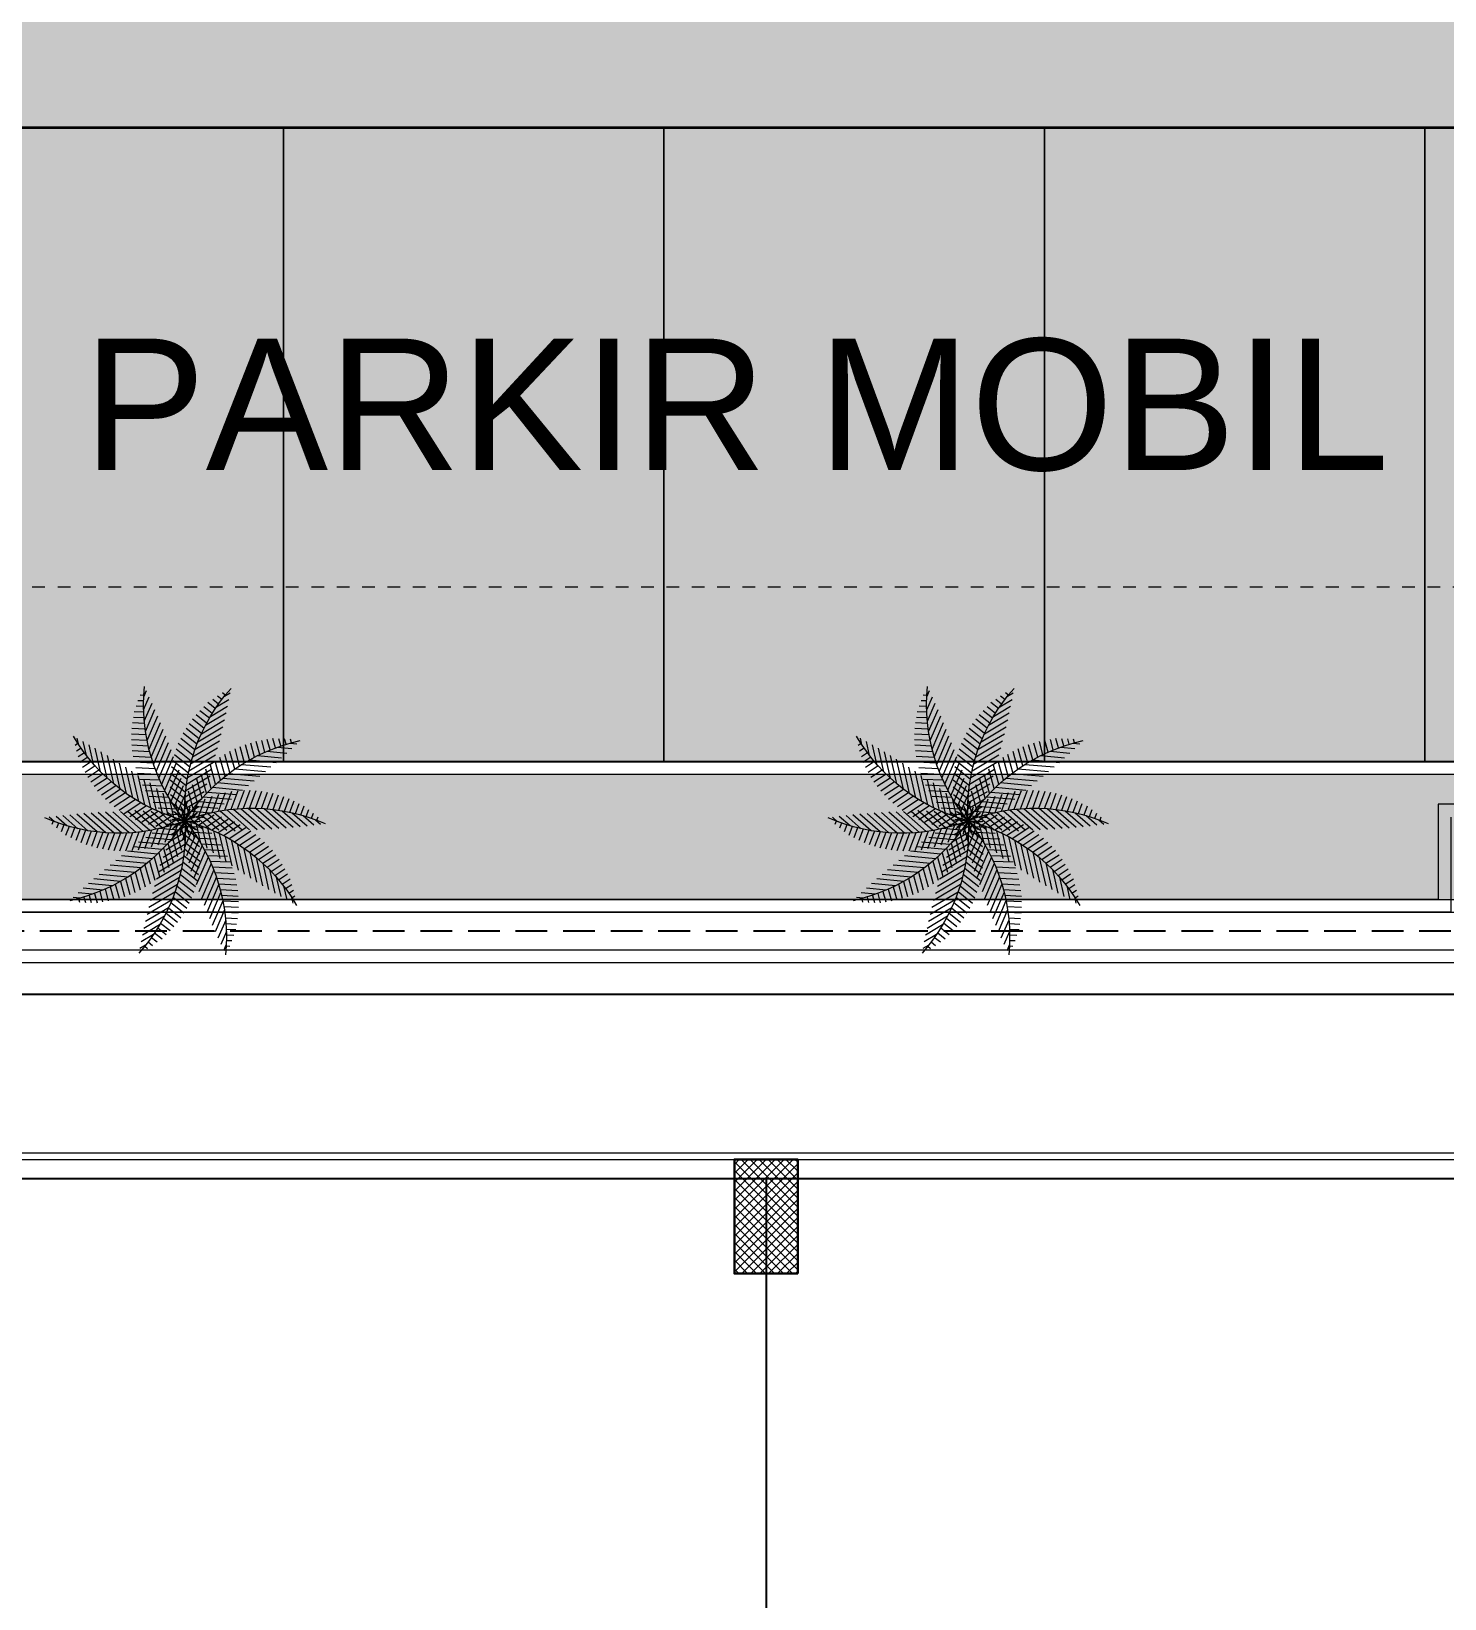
# Model space of a CAD drawing. Header units: inches. Extents: x 0 to 558, y -1 to 295.
# Drawn here: x 239.49 to 250.64, y 186.36 to 198.72 of the extents above; entities that cross this region are included whole.
import ezdxf

# ---------------------------------------------------------------- set-up
doc = ezdxf.new("R2010")
doc.units = ezdxf.units.IN
doc.header["$MEASUREMENT"] = 0
doc.linetypes.add('$0$HIDDEN', pattern=[0.375, 0.25, -0.125])
doc.linetypes.add('DASHDOT2', pattern=[0.5, 0.25, -0.125, 0, -0.125])
for name, color, linetype, lineweight in [('ars', 11, 'Continuous', 0), ('ARSIR', 31, 'Continuous', 5), ('ARSIR BETON', 8, 'Continuous', 5), ('DINDING2', 146, 'Continuous', 5), ('GSB', 1, 'Continuous', 15), ('KOL', 1, 'Continuous', 30), ('lan', 7, 'Continuous', 15), ('NOT', 7, 'Continuous', 20), ('POHON', 98, 'Continuous', 5), ('RUMPUT', 93, 'Continuous', 0), ('SANITAIR', 15, 'Continuous', 9)]:
    doc.layers.add(name, color=color, linetype=linetype, lineweight=lineweight)
doc.layers.add('as', color=1, linetype='Continuous', plot=False)
doc.layers.add('LANTAI', color=57, linetype='Continuous')
doc.layers.add('POLYLINE TPAK', color=4, linetype='Continuous', lineweight=20, plot=False)
doc.styles.get("Standard").update_dxf_attribs({"font": 'arial.ttf'})
pattern_1 = [(86.6697, (37.0798, 226.14725), (-0.5066041, 0.569206), [0.142875, -0.934755]), (41.6697, (37.0798, 226.14725), (-0.5066045, 0.5692064), [0.142875, -0.619125]), (131.6697, (37.0798, 226.14725), (-0.5692064, -0.5066045), [0.142875, -0.619125])]

# ---------------------------------------------------------------- blocks, each defined once
blk = doc.blocks.new('A$C08441736')
at = {"color": 82}
for p, q in [((0.0295, 0.6758), (-0.0246, 0.7375)), ((0.0057, 0.7473), (-0.0197, 0.7763)), ((0.0028, 0.7548), (0.0219, 0.762)), ((0.0138, 0.7247), (0.0436, 0.7359)), ((0.0572, 0.5554), (-0.0332, 0.6587)), ((0.0458, 0.6127), (-0.0291, 0.6983)), ((0.0239, 0.6942), (0.0635, 0.7091)), ((0.033, 0.6634), (0.0847, 0.6828)), ((0.0412, 0.6322), (0.0982, 0.6536)), ((-0.2667, 0.4695), (-0.2209, 0.5389)), ((0.0693, 0.4529), (-0.0405, 0.5783)), ((0.0647, 0.5025), (-0.037, 0.6187)), ((0.0485, 0.6007), (0.1131, 0.625)), ((0.0548, 0.5688), (0.1264, 0.5957)), ((0.0602, 0.5366), (0.1381, 0.5658)), ((-0.244, 0.4456), (-0.1948, 0.5202)), ((-0.2219, 0.4209), (-0.1696, 0.5001)), ((-0.2003, 0.3953), (-0.1454, 0.4786)), ((-0.1795, 0.3687), (-0.1221, 0.4556)), ((0.07, 0.3191), (-0.0485, 0.4544)), ((0.0716, 0.3616), (-0.0462, 0.4961)), ((0.0715, 0.4061), (-0.0435, 0.5374)), ((0.0646, 0.5039), (0.1482, 0.5354)), ((0.0679, 0.4709), (0.1568, 0.5043)), ((0.0703, 0.4376), (0.1637, 0.4727)), ((-0.2101, 0.4071), (-0.3726, 0.444)), ((-0.1808, 0.3705), (-0.3511, 0.4092)), ((-0.1546, 0.3346), (-0.329, 0.3742)), ((-0.1592, 0.3412), (-0.0999, 0.4311)), ((-0.1396, 0.3126), (-0.0787, 0.405)), ((-0.1207, 0.283), (-0.0586, 0.3772)), ((0.0622, 0.2394), (-0.0518, 0.3696)), ((0.0668, 0.2785), (-0.0504, 0.4122)), ((0.0708, 0.335), (0.1744, 0.3739)), ((0.0715, 0.4038), (0.169, 0.4404)), ((0.0717, 0.3696), (0.1726, 0.4075)), ((0.2177, 0.186), (0.2015, 0.3631)), ((-0.131, 0.2993), (-0.3063, 0.3391)), ((-0.1097, 0.2645), (-0.2831, 0.3039)), ((-0.1026, 0.2522), (-0.0396, 0.3477)), ((-0.0852, 0.2204), (-0.0219, 0.3163)), ((-0.0686, 0.1872), (-0.0056, 0.2827)), ((0.0493, 0.1653), (-0.0577, 0.2876)), ((0.0563, 0.2017), (-0.0529, 0.3264)), ((0.0653, 0.2644), (0.1723, 0.3046)), ((0.0686, 0.2999), (0.1744, 0.3396)), ((0.1641, 0.1301), (0.1491, 0.2951)), ((0.191, 0.1571), (0.1753, 0.3294)), ((-0.0904, 0.2302), (-0.2592, 0.2685)), ((-0.073, 0.1963), (-0.2346, 0.233)), ((-0.0573, 0.1628), (-0.2158, 0.1988)), ((-0.1984, 0.1282), (-0.2037, 0.243)), ((-0.1656, 0.1112), (-0.1707, 0.2254)), ((-0.1326, 0.0926), (-0.1377, 0.205)), ((-0.0996, 0.0723), (-0.1045, 0.1815)), ((0.0413, 0.1302), (-0.0535, 0.2385)), ((0.0323, 0.0961), (-0.0531, 0.1937)), ((-0.0529, 0.1528), (0.0091, 0.2468)), ((-0.0381, 0.117), (0.0221, 0.2083)), ((0.047, 0.1547), (0.1525, 0.1943)), ((0.0546, 0.1918), (0.1616, 0.232)), ((0.0606, 0.2283), (0.1681, 0.2688)), ((0.0826, 0.0588), (0.0709, 0.1879)), ((0.1099, 0.081), (0.0969, 0.2244)), ((0.1371, 0.1048), (0.1223, 0.2666)), ((-0.2084, 0.1331), (-0.3675, 0.0649)), ((-0.1744, 0.1159), (-0.3267, 0.0506)), ((-0.142, 0.098), (-0.2914, 0.034)), ((-0.0431, 0.1296), (-0.1835, 0.1615)), ((-0.0304, 0.0968), (-0.1568, 0.1255)), ((-0.0665, 0.0502), (-0.0712, 0.1542)), ((0.0224, 0.0631), (-0.0523, 0.1483)), ((0.0116, 0.0311), (-0.0508, 0.1024)), ((-0.0333, 0.0262), (-0.0377, 0.1224)), ((-0.0243, 0.0797), (0.033, 0.1666)), ((-0.0115, 0.0408), (0.0415, 0.1211)), ((0.0277, 0.0184), (0.0191, 0.1127)), ((0.0272, 0.0788), (0.1247, 0.1154)), ((0.038, 0.1171), (0.1403, 0.1555)), ((0.0552, 0.0379), (0.0449, 0.1507)), ((0.067, -0.0018), (0.1249, 0.0955)), ((0.1014, -0.001), (0.1678, 0.1104)), ((0.1366, 0.001), (0.2103, 0.1246)), ((-0.1993, -0.0074), (-0.2706, 0.082)), ((-0.1111, 0.0795), (-0.2433, 0.0228)), ((-0.1617, -0.0031), (-0.2319, 0.0849)), ((-0.0815, 0.0604), (-0.2006, 0.0093)), ((-0.1231, -0.0001), (-0.1913, 0.0854)), ((-0.1014, 0.001), (-0.1678, -0.1104)), ((-0.0531, 0.0408), (-0.1572, -0.0039)), ((-0.0833, 0.0015), (-0.1482, 0.0829)), ((-0.019, 0.0642), (-0.1295, 0.0893)), ((-0.0352, -0.0236), (-0.128, 0.002)), ((-0.067, 0.0018), (-0.1249, -0.0955)), ((-0.026, 0.0206), (-0.1131, -0.0167)), ((-0.0423, 0.0016), (-0.1024, 0.0769)), ((-0.0089, 0.032), (-0.1013, 0.053)), ((0, 0), (-0.0819, 0.0226)), ((-0.0332, 0.0014), (-0.0817, -0.08)), ((0, 0), (-0.0724, 0.0164)), ((0, 0), (-0.053, 0.0664)), ((0, 0), (-0.0489, 0.0558)), ((0, 0), (-0.0067, 0.0739)), ((0, 0), (-0.0038, 0.0848)), ((0, 0), (0.0467, 0.0709)), ((0, 0), (0.038, 0.0637)), ((0, 0), (0.0795, 0.0299)), ((0, 0), (0.0682, 0.0292)), ((0.0146, 0.0398), (0.1048, 0.0736)), ((0.026, -0.0206), (0.1131, 0.0167)), ((0.0332, -0.0014), (0.0817, 0.08)), ((0.0352, 0.0236), (0.128, -0.002)), ((0.0531, -0.0408), (0.1572, 0.0039)), ((0.0683, 0.0477), (0.1687, 0.0201)), ((0.0995, 0.0724), (0.2049, 0.0433)), ((0.1231, 0.0001), (0.1913, -0.0854)), ((0.1617, 0.0031), (0.2319, -0.0849)), ((-0.2092, -0.0088), (-0.2941, -0.1511)), ((-0.1725, -0.0042), (-0.2557, -0.1438)), ((-0.129, -0.0975), (-0.2376, -0.0676)), ((-0.1366, -0.001), (-0.2103, -0.1246)), ((-0.0995, -0.0724), (-0.2049, -0.0433)), ((-0.0683, -0.0477), (-0.1687, -0.0201)), ((-0.0272, -0.0788), (-0.1247, -0.1154)), ((-0.1099, -0.081), (-0.0969, -0.2244)), ((-0.0146, -0.0398), (-0.1048, -0.0736)), ((-0.0826, -0.0588), (-0.0709, -0.1879)), ((0, 0), (-0.0795, -0.0299)), ((0, 0), (-0.0682, -0.0292)), ((-0.0552, -0.0379), (-0.0449, -0.1507)), ((0, 0), (-0.0467, -0.0709)), ((0.0115, -0.0408), (-0.0415, -0.1211)), ((0, 0), (-0.038, -0.0637)), ((0.0243, -0.0797), (-0.033, -0.1666)), ((-0.0277, -0.0184), (-0.0191, -0.1127)), ((-0.0224, -0.0631), (0.0523, -0.1483)), ((-0.0116, -0.0311), (0.0508, -0.1024)), ((0, 0), (0.0724, -0.0164)), ((0, 0), (0.0038, -0.0848)), ((0, 0), (0.053, -0.0664)), ((0, 0), (0.0819, -0.0226)), ((0, 0), (0.0067, -0.0739)), ((0, 0), (0.0489, -0.0558)), ((0.0089, -0.032), (0.1013, -0.053)), ((0.019, -0.0642), (0.1295, -0.0893)), ((0.0333, -0.0262), (0.0377, -0.1224)), ((0.0423, -0.0016), (0.1024, -0.0769)), ((0.0665, -0.0502), (0.0712, -0.1542)), ((0.0815, -0.0604), (0.2006, -0.0093)), ((0.0833, -0.0015), (0.1482, -0.0829)), ((0.0996, -0.0723), (0.1045, -0.1815)), ((-0.2082, -0.1755), (-0.3185, -0.1451)), ((-0.1832, -0.1491), (-0.294, -0.1186)), ((-0.1569, -0.1231), (-0.2671, -0.0927)), ((-0.191, -0.1571), (-0.1753, -0.3294)), ((-0.1641, -0.1301), (-0.1491, -0.2951)), ((-0.047, -0.1547), (-0.1525, -0.1943)), ((-0.038, -0.1171), (-0.1403, -0.1555)), ((-0.1371, -0.1048), (-0.1223, -0.2666)), ((-0.0493, -0.1653), (0.0577, -0.2876)), ((-0.0413, -0.1302), (0.0535, -0.2385)), ((-0.0323, -0.0961), (0.0531, -0.1937)), ((0.0381, -0.117), (-0.0221, -0.2083)), ((0.0529, -0.1528), (-0.0091, -0.2468)), ((0.0304, -0.0968), (0.1568, -0.1255)), ((0.0431, -0.1296), (0.1835, -0.1615)), ((0.0573, -0.1628), (0.2158, -0.1988)), ((0.1326, -0.0926), (0.1377, -0.205)), ((0.1656, -0.1112), (0.1707, -0.2254)), ((0.1984, -0.1282), (0.2037, -0.243)), ((-0.2442, -0.2171), (-0.2279, -0.3961)), ((-0.2177, -0.186), (-0.2015, -0.3631)), ((-0.0653, -0.2644), (-0.1723, -0.3046)), ((-0.0606, -0.2283), (-0.1681, -0.2688)), ((-0.0546, -0.1918), (-0.1616, -0.232)), ((-0.0622, -0.2394), (0.0518, -0.3696)), ((-0.0563, -0.2017), (0.0529, -0.3264)), ((0.0686, -0.1872), (0.0056, -0.2827)), ((0.0852, -0.2204), (0.0219, -0.3163)), ((0.1026, -0.2522), (0.0396, -0.3477)), ((-0.0686, -0.2999), (-0.1744, -0.3396)), ((-0.0708, -0.335), (-0.1744, -0.3739)), ((-0.07, -0.3191), (0.0485, -0.4544)), ((-0.0668, -0.2785), (0.0504, -0.4122)), ((0.1207, -0.283), (0.0586, -0.3772)), ((0.1396, -0.3126), (0.0787, -0.405)), ((-0.0717, -0.3696), (-0.1726, -0.4075)), ((-0.0715, -0.4038), (-0.169, -0.4404)), ((-0.0703, -0.4376), (-0.1637, -0.4727)), ((-0.0716, -0.3616), (0.0462, -0.4961)), ((-0.0715, -0.4061), (0.0435, -0.5374)), ((-0.0679, -0.4709), (-0.1568, -0.5043)), ((-0.0646, -0.5039), (-0.1482, -0.5354)), ((-0.0602, -0.5366), (-0.1381, -0.5658)), ((-0.0693, -0.4529), (0.0405, -0.5783)), ((-0.0647, -0.5025), (0.037, -0.6187)), ((-0.0548, -0.5688), (-0.1264, -0.5957)), ((-0.0485, -0.6007), (-0.1131, -0.625)), ((-0.0572, -0.5554), (0.0332, -0.6587)), ((-0.0458, -0.6127), (0.0291, -0.6983)), ((-0.0412, -0.6322), (-0.0982, -0.6536)), ((-0.033, -0.6634), (-0.0847, -0.6828)), ((-0.0239, -0.6942), (-0.0635, -0.7091)), ((-0.0295, -0.6758), (0.0246, -0.7375)), ((-0.0138, -0.7247), (-0.0436, -0.7359)), ((-0.0028, -0.7548), (-0.0219, -0.762)), ((-0.0057, -0.7473), (0.0197, -0.7763))]:
    blk.add_line(p, q, dxfattribs=at)
at = {"color": 60}
for p, q in [((-0.4414, 0.6123), (-0.4302, 0.6293)), ((-0.4347, 0.6079), (-0.4723, 0.6164)), ((-0.3734, 0.564), (-0.4534, 0.5822)), ((-0.3231, 0.5226), (-0.434, 0.5478)), ((-0.4148, 0.5944), (-0.3973, 0.621)), ((-0.3887, 0.5757), (-0.3654, 0.611)), ((-0.3632, 0.5561), (-0.3328, 0.6022)), ((-0.3383, 0.5357), (-0.3048, 0.5865)), ((-0.3138, 0.5145), (-0.2759, 0.5721)), ((-0.29, 0.4924), (-0.2479, 0.5562)), ((-0.2802, 0.483), (-0.414, 0.5133)), ((-0.243, 0.4446), (-0.3936, 0.4788)), ((-0.6529, 0.2372), (-0.6548, 0.2795)), ((-0.6207, 0.2364), (-0.6232, 0.2916)), ((-0.5885, 0.2346), (-0.5913, 0.2954)), ((-0.5563, 0.2317), (-0.5594, 0.3007)), ((-0.524, 0.2279), (-0.5275, 0.3043)), ((-0.4917, 0.223), (-0.4955, 0.3062)), ((-0.4593, 0.2171), (-0.4634, 0.3064)), ((-0.4269, 0.2101), (-0.4312, 0.3049)), ((-0.3944, 0.202), (-0.399, 0.3017)), ((-0.3619, 0.1928), (-0.3666, 0.2968)), ((-0.3293, 0.1824), (-0.3342, 0.2901)), ((-0.2967, 0.1708), (-0.3017, 0.2814)), ((-0.264, 0.158), (-0.2691, 0.2708)), ((-0.7089, 0.2363), (-0.7444, 0.2211)), ((-0.717, 0.2359), (-0.7179, 0.2563)), ((-0.6336, 0.2368), (-0.709, 0.2045)), ((-0.685, 0.2371), (-0.6864, 0.2689)), ((-0.5686, 0.2329), (-0.6731, 0.1881)), ((-0.5106, 0.226), (-0.6367, 0.1719)), ((-0.4579, 0.2168), (-0.5998, 0.156)), ((-0.4093, 0.2059), (-0.5625, 0.1402)), ((-0.3641, 0.1935), (-0.5246, 0.1247)), ((-0.3218, 0.1798), (-0.4861, 0.1094)), ((-0.2819, 0.1652), (-0.4472, 0.0943)), ((-0.2442, 0.1495), (-0.4076, 0.0795)), ((-0.4379, -0.0684), (-0.5001, 0.0096)), ((-0.4061, -0.0567), (-0.4711, 0.0246)), ((-0.3737, -0.046), (-0.4409, 0.0382)), ((-0.3404, -0.0362), (-0.4095, 0.0503)), ((-0.3064, -0.0274), (-0.3769, 0.0609)), ((-0.2716, -0.0196), (-0.3429, 0.0698)), ((-0.2359, -0.0129), (-0.3076, 0.0769)), ((-0.5863, -0.1395), (-0.6293, -0.0856)), ((-0.5579, -0.1236), (-0.6056, -0.0639)), ((-0.5289, -0.1086), (-0.5808, -0.0435)), ((-0.4992, -0.0943), (-0.555, -0.0245)), ((-0.4521, -0.074), (-0.5375, -0.2172)), ((-0.4689, -0.0809), (-0.5281, -0.0068)), ((-0.4083, -0.0575), (-0.4977, -0.2075)), ((-0.366, -0.0436), (-0.4576, -0.1973)), ((-0.3251, -0.0321), (-0.4172, -0.1865)), ((-0.2855, -0.0226), (-0.3765, -0.1753)), ((-0.2469, -0.0148), (-0.3354, -0.1635)), ((-0.6676, -0.1918), (-0.694, -0.1587)), ((-0.6411, -0.1736), (-0.6756, -0.1304)), ((-0.5969, -0.1457), (-0.6551, -0.2434)), ((-0.614, -0.1562), (-0.652, -0.1086)), ((-0.5459, -0.1173), (-0.6162, -0.2351)), ((-0.4979, -0.0937), (-0.5769, -0.2264)), ((-0.2318, -0.2023), (-0.3407, -0.1723)), ((-0.7124, -0.2255), (-0.7322, -0.2587)), ((-0.7188, -0.2306), (-0.7315, -0.2147)), ((-0.6935, -0.2108), (-0.7134, -0.1859)), ((-0.6518, -0.1808), (-0.6938, -0.2513)), ((-0.2952, -0.2846), (-0.3956, -0.257)), ((-0.2753, -0.2568), (-0.3791, -0.2282)), ((-0.2541, -0.2294), (-0.3609, -0.2)), ((-0.2705, -0.2504), (-0.2542, -0.4286)), ((-0.3484, -0.3697), (-0.4346, -0.346)), ((-0.3318, -0.3411), (-0.4232, -0.3159)), ((-0.314, -0.3127), (-0.4103, -0.2862)), ((-0.3223, -0.3256), (-0.3072, -0.4916)), ((-0.2965, -0.2865), (-0.2807, -0.4604)), ((-0.3923, -0.4575), (-0.4588, -0.4391)), ((-0.3787, -0.4279), (-0.4524, -0.4076)), ((-0.3641, -0.3987), (-0.4443, -0.3766)), ((-0.3727, -0.4158), (-0.3603, -0.5524)), ((-0.3477, -0.3685), (-0.3337, -0.5223)), ((-0.4166, -0.5173), (-0.4699, -0.5026)), ((-0.4274, -0.5476), (-0.4682, -0.5364)), ((-0.405, -0.4872), (-0.4636, -0.4711)), ((-0.421, -0.5294), (-0.4136, -0.6111)), ((-0.3972, -0.4687), (-0.3869, -0.582)), ((-0.4371, -0.5782), (-0.4678, -0.5697)), ((-0.446, -0.609), (-0.4656, -0.6036)), ((-0.4438, -0.6012), (-0.4403, -0.6396))]:
    blk.add_line(p, q, dxfattribs=at)
for p, q in [((0.4438, 0.6012), (0.4403, 0.6396)), ((0.3727, 0.4158), (0.3603, 0.5524)), ((0.3972, 0.4687), (0.3869, 0.582)), ((0.421, 0.5294), (0.4136, 0.6111)), ((0.4274, 0.5476), (0.4682, 0.5364)), ((0.4371, 0.5782), (0.4678, 0.5697)), ((0.446, 0.609), (0.4656, 0.6036)), ((0.2965, 0.2865), (0.2807, 0.4604)), ((0.3223, 0.3256), (0.3072, 0.4916)), ((0.3477, 0.3685), (0.3337, 0.5223)), ((0.3923, 0.4575), (0.4588, 0.4391)), ((0.405, 0.4872), (0.4636, 0.4711)), ((0.4166, 0.5173), (0.4699, 0.5026)), ((0.2705, 0.2504), (0.2542, 0.4286)), ((0.3484, 0.3697), (0.4346, 0.346)), ((0.3641, 0.3987), (0.4443, 0.3766)), ((0.3787, 0.4279), (0.4524, 0.4076)), ((0.2952, 0.2846), (0.3956, 0.257)), ((0.314, 0.3127), (0.4103, 0.2862)), ((0.3318, 0.3411), (0.4232, 0.3159)), ((0.2318, 0.2023), (0.3407, 0.1723)), ((0.2541, 0.2294), (0.3609, 0.2)), ((0.2753, 0.2568), (0.3791, 0.2282)), ((0.3251, 0.0321), (0.4172, 0.1865)), ((0.366, 0.0436), (0.4576, 0.1973)), ((0.4083, 0.0575), (0.4977, 0.2075)), ((0.4521, 0.074), (0.5375, 0.2172)), ((0.4979, 0.0937), (0.5769, 0.2264)), ((0.5459, 0.1173), (0.6162, 0.2351)), ((0.5969, 0.1457), (0.6551, 0.2434)), ((0.6518, 0.1808), (0.6938, 0.2513)), ((0.6676, 0.1918), (0.694, 0.1587)), ((0.6935, 0.2108), (0.7134, 0.1859)), ((0.7124, 0.2255), (0.7322, 0.2587)), ((0.7188, 0.2306), (0.7315, 0.2147)), ((0.1569, 0.1231), (0.2671, 0.0927)), ((0.1832, 0.1491), (0.294, 0.1186)), ((0.2082, 0.1755), (0.3185, 0.1451)), ((0.2092, 0.0088), (0.2941, 0.1511)), ((0.2469, 0.0148), (0.3354, 0.1635)), ((0.2855, 0.0226), (0.3765, 0.1753)), ((0.4992, 0.0943), (0.555, 0.0245)), ((0.5289, 0.1086), (0.5808, 0.0435)), ((0.5579, 0.1236), (0.6056, 0.0639)), ((0.5863, 0.1395), (0.6293, 0.0856)), ((0.614, 0.1562), (0.652, 0.1086)), ((0.6411, 0.1736), (0.6756, 0.1304)), ((0.1993, 0.0074), (0.2706, -0.082)), ((0.2359, 0.0129), (0.3076, -0.0769)), ((0.2716, 0.0196), (0.3429, -0.0698)), ((0.3064, 0.0274), (0.3769, -0.0609)), ((0.3404, 0.0362), (0.4095, -0.0503)), ((0.3737, 0.046), (0.4409, -0.0382)), ((0.4061, 0.0567), (0.4711, -0.0246)), ((0.4379, 0.0684), (0.5001, -0.0096)), ((0.4689, 0.0809), (0.5281, 0.0068)), ((0.142, -0.098), (0.2914, -0.034)), ((0.1744, -0.1159), (0.3267, -0.0506)), ((0.2084, -0.1331), (0.3675, -0.0649)), ((0.2442, -0.1495), (0.4076, -0.0795)), ((0.264, -0.158), (0.2691, -0.2708)), ((0.2819, -0.1652), (0.4472, -0.0943)), ((0.2967, -0.1708), (0.3017, -0.2814)), ((0.3218, -0.1798), (0.4861, -0.1094)), ((0.3641, -0.1935), (0.5246, -0.1247)), ((0.4093, -0.2059), (0.5625, -0.1402)), ((0.4579, -0.2168), (0.5998, -0.156)), ((0.5106, -0.226), (0.6367, -0.1719)), ((0.0904, -0.2302), (0.2592, -0.2685)), ((0.1097, -0.2645), (0.2831, -0.3039)), ((0.3293, -0.1824), (0.3342, -0.2901)), ((0.3619, -0.1928), (0.3666, -0.2968)), ((0.3944, -0.202), (0.399, -0.3017)), ((0.4269, -0.2101), (0.4312, -0.3049)), ((0.4593, -0.2171), (0.4634, -0.3064)), ((0.4917, -0.223), (0.4955, -0.3062)), ((0.524, -0.2279), (0.5275, -0.3043)), ((0.5563, -0.2317), (0.5594, -0.3007)), ((0.5686, -0.2329), (0.6731, -0.1881)), ((0.5885, -0.2346), (0.5913, -0.2954)), ((0.6207, -0.2364), (0.6232, -0.2916)), ((0.6336, -0.2368), (0.709, -0.2045)), ((0.6529, -0.2372), (0.6548, -0.2795)), ((0.685, -0.2371), (0.6864, -0.2689)), ((0.7089, -0.2363), (0.7444, -0.2211)), ((0.717, -0.2359), (0.7179, -0.2563)), ((0.1592, -0.3412), (0.0999, -0.4311)), ((0.131, -0.2993), (0.3063, -0.3391)), ((0.1546, -0.3346), (0.329, -0.3742)), ((0.1795, -0.3687), (0.1221, -0.4556)), ((0.2003, -0.3953), (0.1454, -0.4786)), ((0.2219, -0.4209), (0.1696, -0.5001)), ((0.1808, -0.3705), (0.3511, -0.4092)), ((0.244, -0.4456), (0.1948, -0.5202)), ((0.2101, -0.4071), (0.3726, -0.444)), ((0.243, -0.4446), (0.3936, -0.4788)), ((0.2667, -0.4695), (0.2209, -0.5389)), ((0.29, -0.4924), (0.2479, -0.5562)), ((0.3138, -0.5145), (0.2759, -0.5721)), ((0.2802, -0.483), (0.414, -0.5133)), ((0.3383, -0.5357), (0.3048, -0.5865)), ((0.3231, -0.5226), (0.434, -0.5478)), ((0.3632, -0.5561), (0.3328, -0.6022)), ((0.3887, -0.5757), (0.3654, -0.611)), ((0.3734, -0.564), (0.4534, -0.5822)), ((0.4148, -0.5944), (0.3973, -0.621)), ((0.4414, -0.6123), (0.4302, -0.6293)), ((0.4347, -0.6079), (0.4723, -0.6164))]:
    blk.add_line(p, q)
at = {"color": 106}
for p, q in [((0.2442, 0.2171), (0.2279, 0.3961)), ((0.129, 0.0975), (0.2376, 0.0676)), ((0.1725, 0.0042), (0.2557, 0.1438)), ((0.1111, -0.0795), (0.2433, -0.0228)), ((0.2313, -0.1438), (0.2364, -0.258)), ((0.073, -0.1963), (0.2346, -0.233))]:
    blk.add_line(p, q, dxfattribs=at)
at = {"color": 85}
blk.add_line((-0.2313, 0.1438), (-0.2364, 0.258), dxfattribs=at)
at = {"color": 82}
for centre, start, end in [((-0.9753, 0.3811), 338.65985, 23.6829), ((-1.013, -0.265), 14.65985, 59.6829), ((-0.6638, -0.8098), 50.65985, 95.6829), ((-0.061, -1.0453), 86.65985, 131.6829), ((0.5651, -0.8816), 122.65985, 167.6829), ((0.9753, -0.3811), 158.65985, 203.6829)]:
    blk.add_arc(centre, 1.0471, start, end, dxfattribs=at)
for centre, start, end in [((-0.5651, 0.8816), 302.65985, 347.6829), ((0.061, 1.0453), 266.65985, 311.6829), ((0.6638, 0.8098), 230.65985, 275.6829), ((1.013, 0.265), 194.65985, 239.6829)]:
    blk.add_arc(centre, 1.0471, start, end)
blk = doc.blocks.new('k3')
at = {"layer": 'ars'}
h = blk.add_hatch(dxfattribs=at)
h.set_pattern_fill('_USER', color=256, scale=0.05, angle=45, double=1, pattern_type=0)
h.set_pattern_definition([(45, (0, -5.05), (-0.03535534, 0.03535534), []), (135, (0, -5.05), (-0.03535534, -0.03535534), [])])
h.paths.add_polyline_path([(-0.25, -0.45), (0.25, -0.45), (0.25, 0.45), (-0.25, 0.45)])
at = {"layer": 'KOL'}
blk.add_lwpolyline([(-0.25, -0.45), (0.25, -0.45), (0.25, 0.45), (-0.25, 0.45)], close=True, dxfattribs=at)
blk = doc.blocks.new('A-DAS')
blk.add_lwpolyline([(24.1, 60.1), (-25.3, 60.1)])
at = {"layer": 'as', "linetype": '$0$HIDDEN'}
blk.add_line((36.15, 60.6), (3.21, 60.6), dxfattribs=at)
at = {"layer": 'as'}
for p, q in [((-37.8, 58.65), (36.6, 58.65)), ((18, 58.65), (18, 45.55))]:
    blk.add_line(p, q, dxfattribs=at)
at = {"layer": 'lan'}
for p, q in [((12.05, 58.8), (17.75, 58.8)), ((18.25, 58.8), (23.95, 58.8))]:
    blk.add_line(p, q, dxfattribs=at)
at = {"layer": 'POLYLINE TPAK', "color": 3}
blk.add_lwpolyline([(-25.35, 2.45), (24.15, 2.45), (24.15, 0.544), (30.45, 0.544), (30.45, 2.45), (36.9, 2.45), (36.9, 15.95), (5.6, 15.95), (5.6, 18.05), (5.95, 18.05), (5.95, 43.25), (5.6, 43.25), (5.6, 45.35), (36.9, 45.35), (36.9, 58.85), (30.45, 58.85), (30.45, 60.75), (24.15, 60.75), (24.15, 58.85), (-25.35, 58.85)], dxfattribs=at)
at = {"layer": 'SANITAIR'}
for p, q in [((31.3, 61.6), (23.3, 61.6)), ((23.3, 61.6), (23.3, 60.85)), ((23.3, 60.85), (3.21, 60.85))]:
    blk.add_line(p, q, dxfattribs=at)
for points in [[(23.4, 61.5), (23.4, 60.75), (3.21, 60.75)], [(23.7, 61.2), (23.7, 60.45), (3.21, 60.45)], [(23.8, 60.35), (3.21, 60.35)]]:
    blk.add_lwpolyline(points, dxfattribs=at)
at = {"layer": 'KOL', "xscale": -1}
blk.add_blockref('k3', (18, 58.35), dxfattribs=at)

msp = doc.modelspace()

# ---------------------------------------------------------------- hatches: boundary and pattern name
at = {"layer": 'ARSIR'}
h = msp.add_hatch(dxfattribs=at)
h.set_pattern_fill('AR-HBONE', color=256, scale=0.003, style=0)
h.set_pattern_definition([(45, (37.0798, 226.14725), (4e-17, 0.4310523), [0.9144, -0.3048]), (135, (37.29532, 226.36278), (4e-17, 0.4310523), [0.9144, -0.3048])])
edge = h.paths.add_edge_path()
edge.add_arc((191.2828, 190.0679), 15.2, 90, 180)
edge.add_line((176.0828, 190.0679), (176.0828, 133.2715))
edge.add_arc((191.2828, 133.2715), 15.2, 180, 214.23029)
edge.add_line((178.7157, 124.7212), (179.7078, 125.3962))
edge.add_arc((191.2827, 133.2715), 14, 180, 214.23027, ccw=False)
edge.add_line((177.2828, 133.2715), (177.2828, 190.0679))
edge.add_arc((191.2828, 190.0679), 14, 90, 180, ccw=False)
edge.add_line((191.2828, 204.0679), (270.5466, 204.0679))
edge.add_arc((270.5466, 204.9086), 0.8408, 270, 359.99697)
edge.add_line((271.3873, 204.9086), (191.2828, 205.2679))
h = msp.add_hatch(dxfattribs=at)
h.set_pattern_fill('HEX', color=256, scale=0.05, style=0)
h.set_pattern_definition([(0, (37.0798, 97.08053), (0, -0.274963), [0.15875, -0.3175]), (240, (37.0798, 97.08053), (-0.23812494, 0.1374815), [0.15875, -0.3175]), (300, (37.23855, 97.08053), (-0.23812494, -0.1374815), [0.15875, -0.3175])])
edge = h.paths.add_edge_path()
edge.add_arc((231.9822, 197.4574), 0.5, 0, 86.09599)
edge.add_line((232.0163, 197.9562), (262.4822, 197.9562))
edge.add_line((262.4822, 197.9562), (262.4822, 192.9562))
edge.add_line((262.4822, 192.9562), (232.4822, 192.9562))
edge.add_line((232.4822, 192.9562), (232.4822, 197.4574))
edge = h.paths.add_edge_path()
edge.add_line((230.4974, 197.1215), (230.4974, 197.4574))
edge.add_arc((230.9974, 197.4574), 0.5, 93.90401, 180.00169, ccw=False)
edge.add_line((230.9633, 197.9562), (227.8373, 197.9562))
edge.add_line((227.8373, 197.9562), (227.8373, 194.2562))
edge.add_line((227.8373, 194.2562), (225.5373, 194.2562))
edge.add_line((225.5373, 194.2562), (225.5373, 197.9562))
edge.add_line((225.5373, 197.9562), (191.2828, 197.9562))
edge.add_line((191.2828, 197.9562), (191.2828, 192.9562))
edge.add_line((191.2828, 192.9562), (221.2522, 192.9612))
edge.add_line((221.2522, 192.9612), (221.2659, 197.4578))
edge.add_line((221.2659, 197.4578), (221.4128, 197.8103))
edge.add_line((221.4128, 197.8103), (221.7657, 197.9562))
edge.add_line((221.7657, 197.9562), (222.4078, 197.9562))
edge.add_line((222.4078, 197.9562), (222.7612, 197.8098))
edge.add_line((222.7612, 197.8098), (222.9076, 197.4562))
edge.add_line((222.9076, 197.4562), (222.877, 197.1215))
edge.add_line((222.877, 197.1215), (224.077, 197.1215))
edge.add_line((224.077, 197.1215), (224.1076, 192.3215))
edge.add_line((224.1076, 192.3215), (229.2975, 192.3215))
edge.add_line((229.2975, 192.3215), (230.4975, 192.3215))
edge.add_line((230.4975, 192.3215), (230.4974, 197.1215))
at = {"layer": 'ARSIR BETON'}
h = msp.add_hatch(dxfattribs=at)
h.set_pattern_fill('AR-HBONE', color=256, scale=0.004, style=0)
h.set_pattern_definition([(45, (37.0798, 226.14725), (6e-17, 0.5747364), [1.2192, -0.4064]), (135, (37.36716, 226.4346), (6e-17, 0.5747364), [1.2192, -0.4064])])
edge = h.paths.add_edge_path()
edge.add_arc((191.2828, 190.0679), 14, 90, 180)
edge.add_line((177.2828, 190.0679), (177.2828, 133.2715))
edge.add_arc((191.2827, 133.2715), 14, 179.99992, 263.11919)
edge.add_line((189.6055, 119.3724), (189.6055, 112.3227))
edge.add_line((189.6055, 112.3227), (189.7055, 112.3227))
edge.add_line((189.7055, 112.3227), (189.7055, 112.2227))
edge.add_line((189.7055, 112.2227), (201.7055, 112.2227))
edge.add_line((201.7055, 112.2227), (201.7055, 119.2715))
edge.add_line((201.7055, 119.2715), (380.22, 119.2715))
edge.add_arc((380.22, 133.2715), 14, 270, 360)
edge.add_line((394.22, 133.2715), (394.22, 186.8365))
edge.add_arc((380.07, 186.8365), 14.15, 0.00002, 89.99998)
edge.add_line((380.07, 200.9865), (288.3873, 200.9865))
edge.add_arc((288.3873, 203.9865), 3, 180, 270, ccw=False)
edge.add_line((285.3873, 203.9865), (285.3986, 204.9823))
edge.add_line((285.3986, 204.9823), (271.3873, 205.1475))
edge.add_line((271.3873, 205.1475), (271.3873, 204.9086))
edge.add_arc((270.5466, 204.9086), 0.8408, 270, 359.99999, ccw=False)
edge.add_line((270.5466, 204.0679), (191.2828, 204.0679))
edge = h.paths.add_edge_path()
edge.add_line((191.2672, 197.9562), (265.7566, 197.9585))
edge.add_arc((265.7568, 189.203), 8.7555, 41.343, 90.00169, ccw=False)
edge.add_line((272.3302, 194.9865), (332.5823, 194.9865))
edge.add_line((332.5823, 194.9865), (332.5823, 191.8715))
edge.add_line((332.5823, 191.8715), (340.1822, 191.8715))
edge.add_line((340.1822, 191.8715), (340.1822, 194.9865))
edge.add_line((340.1822, 194.9865), (380.07, 194.9865))
edge.add_arc((380.07, 186.8365), 8.15, 0, 90, ccw=False)
edge.add_line((388.22, 186.8365), (388.22, 163.1715))
edge.add_line((388.22, 163.1715), (388.22, 157.7117))
edge.add_line((388.22, 157.7117), (388.22, 133.2715))
edge.add_arc((380.22, 133.2715), 8, -90, 0, ccw=False)
edge.add_line((380.22, 125.2715), (191.2828, 125.2715))
edge.add_arc((191.185, 133.1732), 7.9023, 180.12317, 270.70845, ccw=False)
edge.add_line((183.2828, 133.1562), (183.2675, 189.9541))
edge.add_arc((191.2675, 189.9563), 8, 90.00169, 180.01541, ccw=False)
at = {"layer": 'RUMPUT'}
h = msp.add_hatch(dxfattribs=at)
h.set_pattern_fill('GRASS', color=256, scale=0.03, angle=356.66969, style=0)
h.set_pattern_definition(pattern_1)
edge = h.paths.add_edge_path()
edge.add_line((173.8596, 124.7087), (178.5195, 124.7087))
edge.add_line((178.5195, 124.7087), (178.577, 124.7478))
edge.add_arc((191.2745, 133.269), 15.2918, 179.99042, 213.86512, ccw=False)
edge.add_line((175.9828, 133.2715), (175.9828, 190.0679))
edge.add_arc((191.2827, 190.0679), 15.2999, 89.99903, 180.00016, ccw=False)
edge.add_line((191.283, 205.3679), (269.9053, 205.0253))
edge.add_line((269.9053, 205.0253), (167.2319, 206.0181))
edge.add_line((167.2319, 206.0181), (167.521, 198.8985))
edge.add_line((167.521, 198.8985), (170.7477, 161.1323))
edge.add_line((170.7477, 161.1323), (173.8596, 124.7087))
h = msp.add_hatch(dxfattribs=at)
h.set_pattern_fill('GRASS', color=256, scale=0.03, angle=356.66969, style=0)
h.set_pattern_definition(pattern_1)
edge = h.paths.add_edge_path()
edge.add_line((266.1873, 176.5115), (273.1123, 176.5115))
edge.add_line((273.1123, 176.5115), (273.1123, 189.2346))
edge.add_arc((265.7568, 189.203), 7.3555, 0.24692, 91.40235)
edge.add_line((265.5768, 196.5562), (262.5822, 196.5562))
edge.add_line((262.5822, 196.5562), (262.5822, 192.8562))
edge.add_line((262.5822, 192.8562), (232.3822, 192.8562))
edge.add_line((232.3822, 192.8562), (232.3822, 197.4574))
edge.add_arc((231.9822, 197.4574), 0.4, 0, 90)
edge.add_line((231.9822, 197.8574), (230.9974, 197.8574))
edge.add_arc((230.9974, 197.4574), 0.4, 90, 180.00169)
edge.add_line((230.5974, 197.4574), (230.5975, 191.8715))
edge.add_line((230.5975, 191.8715), (263.3357, 191.8715))
edge.add_arc((263.4211, 189.1067), 2.7662, 0.31389, 91.76922, ccw=False)
edge.add_line((266.1873, 189.1218), (266.1873, 176.5115))

# ---------------------------------------------------------------- linework, layer by layer
at = {"layer": 'DINDING2'}
msp.add_lwpolyline([(266.0873, 176.4115), (273.2123, 176.4115), (273.2123, 189.2349, 0.4200925), (265.5756, 196.6562), (262.4822, 196.6562), (262.4822, 192.9562), (232.4822, 192.9562), (232.4822, 197.4574, 0.4142136), (231.9822, 197.9574), (230.9974, 197.9574, 0.4142222), (230.4974, 197.4574), (230.4975, 191.7715), (263.3373, 191.7715, -0.4218119), (266.0873, 189.1215), (266.0873, 176.4115)], format="xyb", dxfattribs=at)
msp.add_lwpolyline([(266.1873, 176.5115), (273.1123, 176.5115), (273.1123, 189.2346, 0.4201324), (265.5768, 196.5562), (262.5822, 196.5562), (262.5822, 192.8562), (232.3822, 192.8562), (232.3822, 197.4574, 0.4142136), (231.9822, 197.8574), (230.9974, 197.8574, 0.4142222), (230.5974, 197.4574), (230.5975, 191.8715), (263.3357, 191.8715, -0.4216729), (266.1873, 189.1218)], format="xyb", close=True, dxfattribs=at)
at = {"layer": 'GSB', "linetype": 'DASHDOT2', "ltscale": 0.0025}
msp.add_line((157.5017, 194.3376), (497.7427, 194.3376), dxfattribs=at)
at = {"layer": 'lan'}
for points in [[(238.4822, 192.9562), (238.4822, 197.9562), (241.4822, 197.9562), (241.4822, 192.9562), (238.4822, 192.9562)], [(241.4822, 192.9562), (241.4822, 197.9562), (244.4822, 197.9562), (244.4822, 192.9562), (241.4822, 192.9562)], [(244.4822, 192.9562), (244.4822, 197.9562), (247.4822, 197.9562), (247.4822, 192.9562), (244.4822, 192.9562)], [(247.4822, 192.9562), (247.4822, 197.9562), (250.4822, 197.9562), (250.4822, 192.9562), (247.4822, 192.9562)], [(250.4822, 192.9562), (250.4822, 197.9562), (253.4822, 197.9562), (253.4822, 192.9562), (250.4822, 192.9562)]]:
    msp.add_lwpolyline(points, dxfattribs=at)
at = {"layer": 'LANTAI'}
msp.add_lwpolyline([(191.2675, 197.9562, 0.4142136), (183.2675, 189.9563), (183.2828, 133.1562, 0.4172087), (191.2828, 125.2715), (380.22, 125.2715, 0.4142136), (388.22, 133.2715), (388.22, 157.7117), (388.22, 157.7117), (388.22, 163.1715), (388.22, 163.1715), (388.22, 186.8365, 0.4142136), (380.07, 194.9865), (340.1822, 194.9865), (340.1822, 191.8715), (332.5823, 191.8715), (332.5823, 194.9865), (272.3302, 194.9865, 0.2155546), (265.7568, 197.9585), (191.2675, 197.9562)], format="xyb", dxfattribs=at)
msp.add_lwpolyline([(191.2828, 192.9562), (191.2828, 197.9562), (262.4822, 197.9562), (262.4822, 192.9562), (232.4822, 192.9562)], dxfattribs=at)

# ---------------------------------------------------------------- block references
msp.add_blockref('A-DAS', (227.2873, 131.0215))
at = {"layer": 'POHON', "lineweight": 0, "xscale": -1.377873410171134, "yscale": 1.377873410170821, "zscale": 1.377873410170977, "rotation": 269.9999995756769}
for p in [(240.7055, 192.4925), (246.88, 192.4925)]:
    msp.add_blockref('A$C08441736', p, dxfattribs=at)

# ---------------------------------------------------------------- texts
at = {"layer": 'NOT', "insert": (239.1531, 196.293), "char_height": 1.036168, "width": 17.447477, "attachment_point": 1}
msp.add_mtext('\\pi0.75033;{\\fArial|b0|i0|c0|p18;PARKIR MOBIL 10 UNIT}', dxfattribs=at)

doc.saveas('drawing.dxf')
